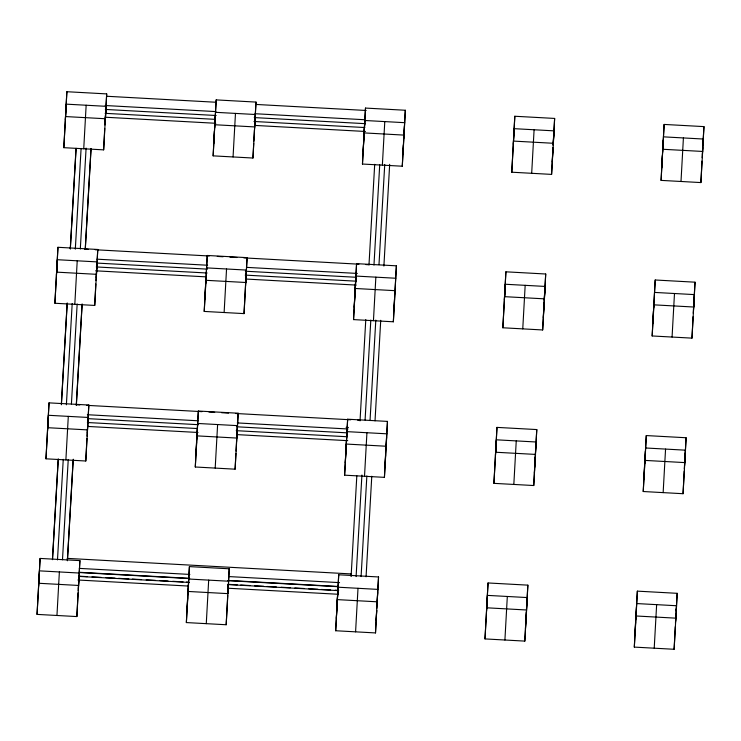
<?xml version="1.0" encoding="UTF-8"?>
<svg xmlns="http://www.w3.org/2000/svg" width="741" height="741" viewBox="0 0 741 741"><rect width="100%" height="100%" fill="white"/><g stroke="black" fill="none" stroke-linecap="round" stroke-linejoin="round"><path stroke-width="1.11" d="M37.05 614.391L39.468 570.857L79.278 573.034L76.869 616.568L37.05 614.391L40.097 558.427L79.908 560.613L78.389 588.595M38.569 586.409L40.097 558.427M45.979 458.818L48.387 415.284L88.207 417.461L85.789 461.004L45.979 458.818L49.017 402.863L88.837 405.04L87.318 433.022M47.498 430.845L48.128 418.415M49.017 402.863L47.757 427.705L87.577 429.891M54.899 303.254L57.316 259.711L97.136 261.897L94.718 305.431L54.899 303.254L57.946 247.29L97.766 249.476L96.506 274.318L56.687 272.142L57.946 247.29M56.427 275.272L57.057 262.851M63.828 147.681L66.245 104.148L106.065 106.324L103.647 149.858L63.828 147.681L66.875 91.717L106.685 93.903L105.435 118.745L65.616 116.569M65.347 119.699L66.875 91.717M59.373 571.941L56.955 615.484M68.302 416.377L65.884 459.911M77.221 260.804L74.813 304.338M86.151 105.231L83.733 148.774M67.385 560.465L73.118 460.291M76.869 616.568L78.064 592.856M85.789 461.004L86.938 438.413M94.718 305.431L95.811 283.97M96.237 277.449L96.867 265.028M103.647 149.858L104.731 128.406M105.166 121.885L105.796 109.455M186.991 610.149L188.779 579.027L228.599 581.213L226.181 624.746L186.362 622.57L187.621 597.718M187.89 594.588L188.52 582.167M188.149 591.457L189.409 566.606L229.228 568.792L227.969 593.634L188.149 591.457L186.362 622.57M197.708 423.463L237.528 425.64L235.11 469.183L195.291 466.997L196.55 442.155M196.81 439.015L197.439 426.594M197.078 435.884L198.338 411.042L238.148 413.219L236.898 438.061L197.078 435.884L195.291 466.997M206.628 267.89L246.447 270.076L244.039 313.61L204.22 311.433L205.479 286.582M205.739 283.451L207.258 255.469L247.077 257.646L245.817 282.497L205.998 280.311L204.22 311.433M215.557 112.317L255.376 114.503L252.959 158.037L213.139 155.86L214.399 131.009M214.668 127.878L215.298 115.457M213.139 155.86L216.187 99.896L256.006 102.082L254.543 128.934M208.684 580.12L206.276 623.663M217.613 424.547L215.196 468.09M226.542 268.983L224.125 312.517M235.471 113.41L233.054 156.953M226.181 624.746L227.7 595.458M227.876 593.384L228.33 584.343L227.885 592.124M235.11 469.183L235.907 453.372M236.027 451.112L236.555 440.997M236.629 441.201L237.259 428.78M244.039 313.61L245.484 285.433M245.558 285.628L246.188 273.207M252.959 158.037L253.709 143.356M253.82 141.096L254.413 129.86M338.026 587.011L338.72 574.784L378.54 576.961L375.502 632.925L335.682 630.748L337.831 590.345L337.201 602.766M335.682 630.748L338.72 574.784M344.602 475.176L347.649 419.211L387.469 421.397L386.209 446.239L384.422 477.352L344.602 475.176L346.39 444.063L386.209 446.239M346.13 447.194L347.649 419.211M356.578 263.648L355.319 288.49L395.138 290.676L393.351 321.789L353.531 319.603L356.578 263.648L396.398 265.824L394.87 293.806M355.05 291.621L355.68 279.2M362.46 164.039L365.498 108.075L405.318 110.252L404.058 135.103L402.28 166.216L362.46 164.039L365.498 108.075M363.979 136.057L364.609 123.636M351.086 575.998L351.197 573.923M358.005 588.298L355.587 631.832M366.934 432.725L364.516 476.268M375.854 277.162L373.445 320.696M384.783 121.589L382.365 165.123M375.502 632.925L376.641 610.334M377.021 604.943L377.651 592.522M384.422 477.352L385.57 454.77M385.95 449.379L386.57 436.949M393.351 321.789L394.49 299.197M402.28 166.216L403.363 144.754M403.799 138.234L404.429 125.813M484.994 638.918L488.041 582.963L527.861 585.14L526.601 609.991L524.813 641.104L484.994 638.918L487.411 595.384L527.231 597.561L525.443 628.683M486.513 610.945L488.041 582.963M496.961 427.39L495.71 452.242L535.521 454.418L533.742 485.531L493.923 483.354L496.961 427.39L536.78 429.567L535.261 457.549M495.442 455.372L496.072 442.951M502.852 327.781L505.89 271.817L545.709 274.003L544.45 298.845L542.662 329.958L502.852 327.781L505.26 284.248L545.08 286.424L544.246 300.874M504.371 299.799L505.001 287.378M505.89 271.817L504.63 296.669L544.45 298.845M511.772 172.208L514.819 116.254L554.639 118.43L553.379 143.282L551.591 174.394L511.772 172.208L514.189 128.675L554.009 130.851L553.175 145.301L553.74 133.991M513.3 144.236L514.819 116.254M507.316 596.477L504.908 640.011M516.245 440.904L513.828 484.438M525.174 285.331L522.757 328.874M534.094 129.768L531.686 173.301M524.813 641.104L526.323 611.807M533.742 485.531L534.539 469.72M534.65 467.46L535.187 457.354M542.662 329.958L544.116 301.782M544.246 300.855L544.82 289.555M551.591 174.394L552.981 147.32M636.723 603.563L676.542 605.74L674.125 649.283L634.315 647.097L635.565 622.255M635.834 619.115L636.463 606.694M636.093 615.984L637.353 591.142L677.172 593.319L675.912 618.161L636.093 615.984L634.315 647.097M645.652 447.99L685.471 450.176L683.054 493.71L643.234 491.524L644.494 466.682M644.763 463.551L645.383 451.121M645.022 460.411L646.282 435.569L686.101 437.746L684.841 462.597L645.022 460.411L643.234 491.524M654.581 292.417L694.391 294.603L691.983 338.137L652.163 335.96L653.423 311.109M653.682 307.978L655.211 279.996L695.021 282.182L693.761 307.024L653.951 304.847L652.163 335.96M663.501 136.853L703.32 139.03L700.903 182.573L661.092 180.387L662.343 155.545M662.611 152.405L663.241 139.984M661.092 180.387L664.131 124.432L703.95 126.609L702.431 154.591M656.637 604.647L654.22 648.19M665.557 449.083L663.149 492.617M674.486 293.51L672.068 337.053M683.415 137.937L680.998 181.48M674.125 649.283L675.273 626.691M675.653 621.301L676.051 613.391M676.283 608.87L676.163 611.13L677.172 593.319M683.054 493.71L684.202 471.119M684.573 465.728L685.203 453.307M691.983 338.137L693.067 316.685M693.502 310.155L693.845 303.384M693.956 301.124L694.132 297.734M700.903 182.573L701.996 161.112M52.444 559.575L58.215 459.068M61.327 404.771L67.162 303.115M70.275 248.819L76.045 148.32M52.509 559.65L58.27 459.151M61.457 403.697L67.218 303.189M70.339 248.893L76.101 148.395M57.483 559.927L63.254 459.327M66.384 404.79L72.201 303.467M75.313 249.171L81.084 148.663M62.485 559.807L68.237 459.596M71.423 403.91L77.166 303.94M80.315 249.004L86.104 148.098M76.286 405.207L82.084 304.088M85.234 249.198L90.995 148.784M67.422 560.78L73.248 459.216M76.342 405.336L82.14 304.208M85.289 249.282L91.05 148.867M78.194 590.614L79.018 576.165M79.213 572.83L79.908 560.613M87.049 436.153L87.688 425.047M87.818 422.824L88.837 405.04M95.978 280.589L96.552 270.585M96.682 268.362L97.766 249.476M104.907 125.016L105.481 115.012M105.602 112.789L106.685 93.903M188.705 578.832L189.409 566.606M195.92 454.576L198.338 411.042M204.849 299.003L207.258 255.469M213.769 143.439L216.187 99.896M228.589 579.897L229.228 568.792M236.75 437.662L238.148 413.219M245.614 283.21L247.077 257.646M254.543 127.637L256.006 102.082M336.312 618.318L338.091 587.205L377.91 589.391M345.232 462.755L347.02 431.642L386.839 433.818M354.161 307.182L355.949 276.069L395.768 278.245M363.09 151.609L364.878 120.496L404.688 122.682M353.531 319.603L355.319 288.49M351.114 576.322L356.819 475.824M360.033 420.869L365.785 319.621M368.99 264.815L374.696 164.326M356.097 576.591L361.923 475.027M365.081 419.99L370.815 320.019M373.964 265.093L379.725 164.678M361.089 576.554L366.86 475.954M370.037 420.592L375.807 320.093M378.984 264.657L384.736 164.456M366.063 576.822L371.778 476.241M375.02 420.869L380.726 320.288M383.894 266.065L389.673 164.335M376.122 620.504L376.697 610.501M376.826 608.278L378.54 576.961M385.051 464.931L387.469 421.397M393.98 309.358L396.398 265.824M402.909 153.795L405.318 110.252M493.923 483.354L496.34 439.811L536.151 441.997L534.372 473.11M526.453 609.584L527.861 585.14M535.382 454.02L536.021 442.905M536.141 440.682L536.78 429.567M544.246 299.559L545.709 274.003M553.166 143.986L554.639 118.43M543.292 317.537L544.19 301.985M552.221 161.973L553.045 147.524M634.935 634.676L637.353 591.142M643.864 479.103L646.282 435.569M652.793 323.539L655.211 279.996M661.722 167.966L664.131 124.432M675.449 623.32L676.024 613.316M684.313 468.858L684.888 458.864M685.073 455.53L686.101 437.746M693.243 313.295L693.817 303.291M693.937 301.068L695.021 282.182M702.162 157.722L702.737 147.718M702.866 145.495L703.95 126.609M106.787 96.265L216.298 102.267M255.497 104.416L366.165 110.474M105.157 105.518L215.826 111.585M255.024 113.725L364.544 119.727M105.333 109.436L216.159 115.503M254.256 117.587L365.47 123.682M105.111 113.327L214.825 119.329M253.978 121.478L364.85 127.545M105.203 117.226L215.761 123.284M254.913 125.424L365.461 131.481M214.927 124.747L254.747 126.924M364.248 132.917L404.058 135.103M513.559 141.096L553.379 143.282M662.871 149.274L702.69 151.451M84.863 249.18L88.318 249.365M95.228 249.745L209.231 255.988M217.298 256.423L223.05 256.747M229.96 257.118L236.87 257.498M243.78 257.877L358.94 264.185M365.85 264.565L369.305 264.75M97.062 259.183L207.61 265.241M246.762 267.381L357.319 273.438M96.515 263.055L207.387 269.131M245.391 271.215L356.264 277.282M96.293 266.945L207.119 273.012M245.215 275.106L356.486 281.2M95.626 270.817L206.341 276.875M245.549 279.024L356.264 285.081M76.304 404.762L79.769 404.957M86.688 405.336L202.015 411.653M208.934 412.024L214.695 412.348M221.615 412.718L228.534 413.098M235.453 413.478L350.78 419.795M357.699 420.175L360.006 420.304M346.112 427.344L348.418 427.474M87.373 414.719L198.079 420.777M237.287 422.926L348.001 428.983M87.595 418.628L198.412 424.695M236.509 426.779L347.334 432.855M87.373 422.518L197.087 428.53M236.24 430.669L347.112 436.745M87.466 426.427L198.014 432.475M237.166 434.624L347.724 440.673M67.125 558.371L351.567 573.951M79.315 568.384L189.872 574.432M229.025 576.581L339.573 582.63M79.092 572.274L189.65 578.323M228.802 580.472L338.202 586.464M78.768 572.506L189.585 578.573M227.682 580.657L338.507 586.724M79.315 576.183L87.382 576.628M91.995 576.878L101.211 577.387M105.824 577.637L115.05 578.137M118.504 578.332L128.878 578.897M132.343 579.092L141.559 579.592M146.172 579.842L155.397 580.351M160.01 580.601L168.077 581.046M172.69 581.296L183.064 581.87M186.519 582.055L188.825 582.185M228.024 584.325L237.25 584.834M240.705 585.019L249.93 585.529M254.534 585.779L263.759 586.288M267.214 586.474L276.439 586.983M281.052 587.233L290.277 587.733M294.881 587.993L304.106 588.493M308.719 588.743L317.945 589.252M321.399 589.438L330.625 589.947M335.238 590.197L338.693 590.392M78.546 576.387L189.363 582.463M227.459 584.547L338.285 590.614M77.935 580.008L188.603 586.066M227.802 588.215L338.47 594.282M38.838 583.278L78.657 585.455M337.47 599.626L377.28 601.812M486.781 607.805L526.601 609.991"/></g></svg>
